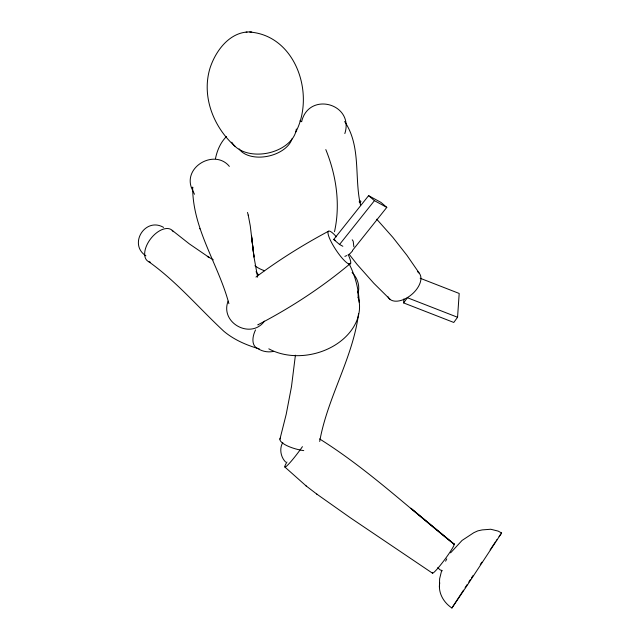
<?xml version="1.0" encoding="UTF-8"?>
<svg xmlns="http://www.w3.org/2000/svg" width="640" height="640" viewBox="0 0 640 640"><rect width="100%" height="100%" fill="white"/><g stroke="black" fill="none" stroke-linecap="round" stroke-linejoin="round"><path stroke-width="0.96" d="M439.408 587.072L439.624 578.776L441.728 570.256M353.856 246.792L353.192 241.2L352.232 239.792M358.208 292.696C359.952 285.296 357.336 277.84 352.08 272.52M420.184 278.256L459.192 293.456L457.56 317.264L453.784 322.456L403.624 302.92L403.896 298.952M358.568 313.504C352.992 357.968 327.48 397.304 319.696 441.48M295.416 355.184L291.472 386.72L286.216 414.24L279.928 439.216M334.488 231.72C340.592 204.368 336.304 175.36 325.808 149.592M215.456 158.688C217.112 150.496 220.512 142.464 226.504 136.496M301.68 121.432C309.048 91.2 354.36 103.568 344.84 133.576M228.096 301.168C219.696 322.928 250.968 339.84 264.464 321.144M295.648 132.312C315.472 94.768 296 35.544 249.72 32.04M450.592 552.856L462.064 540.432L473.816 532.688L477.776 530.888L482.16 529.912L490.736 529.248L498.152 531.104L501.6 532.976L468.128 583.92A173.104 1.088 -56.7 0 1 462.48 592.376L451.912 608A25.28 21.264 33.9 0 1 439.768 582.8M445.6 561.2L446.76 558.872M282.784 442.528C279.144 448.6 280.68 457.152 285.648 462.08M451.912 608L463.512 590.176M465.096 587.744L467.208 584.504M468.784 582.072L470.368 579.648M471.424 578.024L473.008 575.592M480.24 564.64L481.872 562.184M352.472 251.008L349.224 254.472M490.128 549.84L490.976 548.576M496.232 540.784L497.04 539.576M499.072 536.6L501.6 532.976M403.624 302.92L407.4 297.72L457.56 317.264M342.848 246.272L339.552 244.48L333.712 239.48L368.6 195.664L380.944 202.384L386.784 207.384L352.504 250.424M339.552 244.48L374.44 200.664L386.784 207.384M350.688 263.256C322.448 286.984 291.4 307.36 258.696 324.384M255.984 277.064C278.88 259.888 303.256 244.744 328.48 231.24M344.864 256.384L346.88 255.552M251.744 32C230.728 30.512 215.928 50.032 210.048 68.024C201.336 96.28 213.44 127.12 234.968 146.264M273.152 351.488C267.824 352.496 262.272 351.496 257.728 348.48M246.112 32.128L247.032 32.12M163.592 227.408C145.304 216.64 128.048 244.208 145.896 255.824M257.344 348.312C245.312 344.656 233.68 339.488 223.96 331.368C198.92 308.104 176.776 281.656 148.768 261.72M442.296 570.824L440.088 569.848L437.72 567.656M299.92 120.864L301.704 121.712M333.712 239.48L335.36 240.376M213.288 259.824L207.288 256.336L209.304 257.552L189.296 243.856L172.168 230.344M319.592 438.92C367.96 469.24 409.72 508.944 454.288 544.368L410.792 508.216L453.848 543.888M432.432 573.152L350.456 517.856L316.768 494.08M284.856 467.016L306.192 485.968M305.84 485.704L317.128 494.352M359.664 200.44L360.976 201.48M368.6 195.664L374.44 200.664M390.264 299.536L373.848 283.296L357.032 264.336L349.088 254.208M229.352 166.384C215.28 149.072 184.024 165.784 191.272 187.28M376.712 219.184L392.872 237.4L406.928 255.312L419.528 273.568M256.04 271.704L258.312 274.744M344.632 121.512C361.432 146.448 354.064 177.568 360.56 205.296M194.496 194.264L191.384 187.672M349.04 263.712C355.248 275.736 358.616 288.824 359.24 302.336M192.656 187.24C192.56 229.232 218.456 264.288 228.888 303.648M248.224 215.088L250.28 225.904L253.984 257.072L251.536 235.992L254.072 257.416L257.632 277.176M199.704 228.44L199.832 228.888M247.504 212.432L248.344 215.536M357.96 291.208L358.224 297.976M358.128 297.256A56.184 42.976 -12.8 0 1 333.328 346.136A56.184 42.976 -12.8 0 1 268.816 348.832M264.584 270.736A42.136 26.36 -12.7 0 1 254.92 265.712M292.032 138.76A28.088 17.576 -12.7 0 1 267.32 156.344A28.088 17.576 -12.7 0 1 239.12 148.864M296.336 129A33.712 22.696 -11.4 0 1 267.704 153.104A33.712 22.696 -11.4 0 1 231.8 142.208M359.104 201.84A19.664 11.528 -39.9 0 1 360.424 202.864M417.488 271.696A19.664 11.528 -39.9 0 1 411.824 294.392A19.664 11.528 -39.9 0 1 388.072 296.84M192.888 187.352A21.072 1.952 -15.4 0 1 192.688 187.264M258.368 324.792A19.664 4.128 56.5 0 1 257.664 324.784M348.128 254.544A19.664 4.128 56.5 0 1 345.328 261.496A19.664 4.128 56.5 0 1 328.912 236.728A19.664 4.128 56.5 0 1 336.384 236.824M357.92 291.12A21.072 6.384 13.9 0 1 358.112 293.024M303.752 450.624A19.664 5.96 13.9 0 1 280.528 437.952M302.44 446.664A21.072 2.016 -53.4 0 1 287.68 465.08A21.072 2.016 -53.4 0 1 286.952 462.016M453.432 544.128A18.256 1.752 -53.4 0 1 445.04 559.16A18.256 1.752 -53.4 0 1 432.416 572.576M491.408 547.936A173.104 1.088 -56.7 0 1 495.384 542.032M259.248 348.904A21.072 11.96 -52 0 1 255.536 329.904M150.552 262.272A19.664 11.16 -52 0 1 150.32 239.24A19.664 11.16 -52 0 1 173.272 231.712"/></g></svg>
